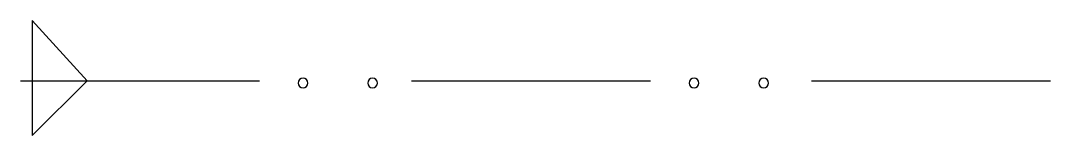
# Model space of a CAD drawing. Header units: metres. Extents: x -41701 to -36406, y -299276 to -298688.
import ezdxf

# ---------------------------------------------------------------- set-up
doc = ezdxf.new("R2010")
doc.units = ezdxf.units.M
doc.layers.add('STEEL', color=1, linetype='Continuous')
doc.layers.add('TEXT', color=3, linetype='Continuous')

msp = doc.modelspace()

# ---------------------------------------------------------------- linework, layer by layer
at = {"layer": 'STEEL'}
for points in [[(-41700.55, -298997), (-40471.77, -298997)], [(-39689.81, -298997), (-38461.03, -298997)], [(-37634.39, -298997), (-36405.61, -298997)]]:
    msp.add_lwpolyline(points, dxfattribs=at)
for points in [[(-40273.35, -299008.16, 1), (-40223.35, -299008.16, 1)], [(-39915.89, -299008.16, 1), (-39865.89, -299008.16, 1)], [(-38262.61, -299008.16, 1), (-38212.61, -299008.16, 1)], [(-37905.15, -299008.16, 1), (-37855.15, -299008.16, 1)]]:
    msp.add_lwpolyline(points, format="xyb", close=True, dxfattribs=at)
at = {"layer": 'TEXT'}
for p, q in [((-41640.92, -298688.25), (-41640.92, -299276.46)), ((-41640.92, -298688.25), (-41357.74, -298997)), ((-41357.74, -298997), (-41640.92, -299276.46))]:
    msp.add_line(p, q, dxfattribs=at)

doc.saveas('drawing.dxf')
